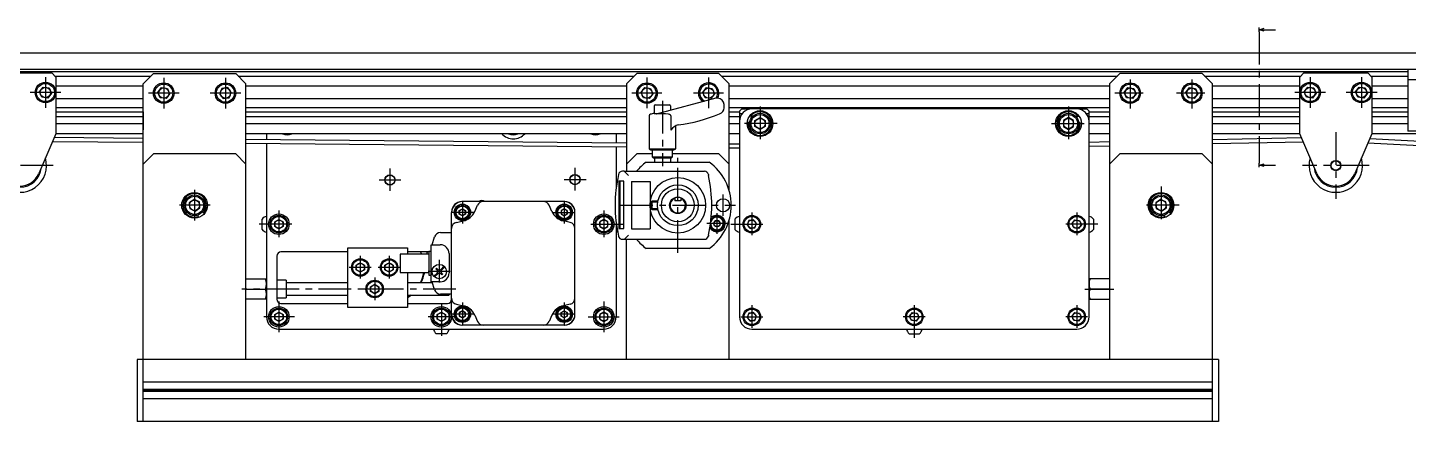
# Model space of a CAD drawing. Extents: x -5 to 1669, y -24 to 976.
# Drawn here: x 586 to 1257, y 0 to 191 of the extents above; entities that cross this region are included whole.
import ezdxf

# ---------------------------------------------------------------- set-up
doc = ezdxf.new("R2010")
doc.units = 0
doc.header["$LTSCALE"] = 0.5
doc.linetypes.add('CENTER', pattern=[50.8, 31.75, -6.35, 6.35, -6.35])
doc.layers.get('0').update_dxf_attribs({"linetype": 'CONTINUOUS'})
for name, color, linetype in [('MSM_CENTER', 1, 'CENTER'), ('MSM_CONTINUOUS', 7, 'CONTINUOUS'), ('MSM_NARROW', 5, 'CONTINUOUS')]:
    doc.layers.add(name, color=color, linetype=linetype)

# ---------------------------------------------------------------- blocks, each defined once
blk = doc.blocks.new('_OPEN30')
at = {"color": 0, "linetype": 'BYBLOCK'}
for p, q in [((-1, 0.27), (0, 0)), ((0, 0), (-1, -0.27)), ((0, 0), (-1, 0))]:
    blk.add_line(p, q, dxfattribs=at)
blk = doc.blocks.new('*U91')
at = {"layer": 'MSM_CONTINUOUS'}
blk.add_lwpolyline([(1186.99, 190.33), (1192.49, 190.33)], dxfattribs=at)
at = {"layer": 'MSM_CONTINUOUS', "xscale": 2.5, "yscale": 2.5, "zscale": 2.5, "rotation": 180}
blk.add_blockref('_OPEN30', (1184.49, 190.33), dxfattribs=at)
blk = doc.blocks.new('*U92')
at = {"layer": 'MSM_CONTINUOUS'}
blk.add_lwpolyline([(1186.99, 124.53), (1192.49, 124.53)], dxfattribs=at)
at = {"layer": 'MSM_CONTINUOUS', "xscale": 2.5, "yscale": 2.5, "zscale": 2.5, "rotation": 180}
blk.add_blockref('_OPEN30', (1184.49, 124.53), dxfattribs=at)

msp = doc.modelspace()

# ---------------------------------------------------------------- linework, layer by layer
for p, q in [((875.63, 121.5), (874.87, 121.5)), ((875.63, 121.5), (914.7, 121.5)), ((875.53, 116.67), (873.05, 116.67)), ((873.05, 116.67), (873.05, 93.67)), ((873.53, 116.67), (873.53, 93.67)), ((875.53, 93.67), (875.53, 116.67)), ((916.65, 119.93), (916.75, 119.5)), ((873.05, 93.67), (875.53, 93.67)), ((874.87, 88.5), (914.7, 88.5)), ((916.75, 90.5), (916.65, 90.07))]:
    msp.add_line(p, q)
at = {"color": 7, "linetype": 'CONTINUOUS'}
for centre, radius, start, end in [((581.78, 124.3), 13, 163.4273, 16.57269), ((1221.78, 124.3), 13, 163.4273, 16.57269), ((581.78, 124.3), 10.54, 184.72466, 355.27534), ((1221.78, 124.3), 10.54, 184.72466, 355.27534)]:
    msp.add_arc(centre, radius, start, end, dxfattribs=at)
for centre, radius, start, end in [((874.87, 119.5), 2, 90, 167.51311), ((914.7, 119.5), 2, 12.48689, 90), ((940.35, 105), 69.06, 167.51311, 192.48689), ((849.22, 105), 69.06, 347.8803, 12.1197), ((874.87, 90.5), 2, 192.48689, 270), ((914.7, 90.5), 2, 270, 347.51311)]:
    msp.add_arc(centre, radius, start, end)
at = {"layer": 'MSM_CENTER'}
for p, q in [((1184.49, 189.33), (1184.49, 125.53)), ((594.28, 167.28), (594.28, 152.4)), ((651.78, 166.98), (651.78, 152.1)), ((681.78, 166.98), (681.78, 152.1)), ((886.78, 167.15), (886.78, 152.17)), ((916.78, 167.15), (916.78, 152.17)), ((1121.78, 166.19), (1121.78, 152.1)), ((1151.78, 166.19), (1151.78, 152.1)), ((1209.28, 167.28), (1209.28, 152.4)), ((1234.28, 167.28), (1234.28, 152.4)), ((601.81, 159.8), (586.88, 159.8)), ((659.31, 159.5), (644.38, 159.5)), ((689.31, 159.5), (674.38, 159.5)), ((894.07, 159.5), (879.42, 159.5)), ((894.28, 155.8), (894.28, 124)), ((924.07, 159.5), (909.42, 159.5)), ((1128.12, 159.5), (1114.38, 159.5)), ((1158.12, 159.5), (1144.38, 159.5)), ((1216.81, 159.8), (1201.88, 159.8)), ((1241.81, 159.8), (1226.88, 159.8)), ((941.78, 152.95), (941.78, 136.45)), ((1091.78, 152.95), (1091.78, 136.45)), ((950.03, 144.7), (933.53, 144.7)), ((1083.53, 144.7), (1100.03, 144.7)), ((1221.78, 140.5), (1221.78, 108.1)), ((901.78, 81.89), (901.78, 128)), ((597.98, 124.3), (565.58, 124.3)), ((761.78, 122.95), (761.78, 111.97)), ((851.78, 123.15), (851.78, 112.17)), ((1237.98, 124.3), (1205.58, 124.3)), ((756.5, 117.3), (767.15, 117.3)), ((846.5, 117.5), (857.15, 117.5)), ((666.78, 112.48), (666.78, 97.6)), ((923.78, 99.8), (923.78, 110.2)), ((1136.78, 114.05), (1136.78, 95.95)), ((674.31, 105), (659.38, 105)), ((707.78, 102.45), (707.78, 89.47)), ((802.32, 101.55), (791.67, 101.55)), ((797.03, 107.2), (797.03, 96.22)), ((841.25, 101.55), (851.9, 101.55)), ((846.53, 107.2), (846.53, 96.22)), ((865.78, 102.45), (865.78, 89.47)), ((873.78, 105), (929.78, 105)), ((920.82, 101.13), (920.82, 91.13)), ((937.78, 101.45), (937.78, 90.47)), ((1095.78, 101.45), (1095.78, 90.47)), ((1145.66, 105), (1127.91, 105)), ((714.07, 95.8), (697.58, 95.8)), ((859.5, 95.8), (875.98, 95.8)), ((925.82, 96.13), (915.82, 96.13)), ((927.58, 95.8), (943.15, 95.8)), ((1105.98, 95.8), (1090.42, 95.8)), ((752.67, 74.8), (742.02, 74.8)), ((747.38, 80.45), (747.38, 69.47)), ((766.67, 74.8), (756.02, 74.8)), ((761.38, 80.45), (761.38, 69.47)), ((785.78, 78.45), (785.78, 67.47)), ((754.38, 69.95), (754.38, 58.97)), ((791.07, 72.8), (780.42, 72.8)), ((793.78, 64.3), (689.78, 64.3)), ((759.67, 64.3), (749.02, 64.3)), ((1099.78, 64.3), (1113.78, 64.3)), ((707.78, 58.28), (707.78, 43.4)), ((786.78, 57.45), (786.78, 40.6)), ((797.03, 57.7), (797.03, 46.72)), ((846.53, 57.7), (846.53, 46.72)), ((865.78, 58.28), (865.78, 43.4)), ((937.78, 56.45), (937.78, 45.47)), ((1016.78, 56.45), (1016.78, 40.6)), ((1095.78, 56.45), (1095.78, 45.47)), ((715.31, 50.8), (700.38, 50.8)), ((793.07, 50.8), (780.42, 50.8)), ((802.32, 52.05), (791.67, 52.05)), ((851.82, 52.05), (841.17, 52.05)), ((858.26, 50.8), (873.19, 50.8)), ((932.5, 50.8), (943.15, 50.8)), ((1022.07, 50.8), (1011.42, 50.8)), ((1101.07, 50.8), (1090.42, 50.8))]:
    msp.add_line(p, q, dxfattribs=at)
at = {"layer": 'MSM_CONTINUOUS'}
for p, q in [((1184.49, 189.33), (1184.49, 191.33)), ((393.78, 179.05), (1409.78, 179.05)), ((1411.78, 171.05), (391.78, 171.05)), ((546.78, 170), (1256.78, 170)), ((566.28, 169.3), (597.28, 169.3)), ((599.28, 167.3), (597.28, 169.3)), ((646.78, 169), (641.78, 164)), ((646.78, 169), (686.78, 169)), ((691.78, 164), (686.78, 169)), ((881.78, 169), (876.78, 164)), ((921.78, 169), (881.78, 169)), ((926.78, 164), (921.78, 169)), ((1116.78, 169), (1111.78, 164)), ((1156.78, 169), (1116.78, 169)), ((1161.78, 164), (1156.78, 169)), ((1206.28, 169.3), (1204.28, 167.3)), ((1206.28, 169.3), (1237.28, 169.3)), ((1239.28, 167.3), (1237.28, 169.3)), ((1256.78, 171.05), (1256.78, 141.05)), ((591.42, 160.18), (593.18, 162.47)), ((593.18, 162.47), (596.04, 162.09)), ((596.04, 162.09), (597.15, 159.42)), ((598.78, 167.8), (645.58, 167.8)), ((599.28, 167.3), (599.28, 139.8)), ((641.78, 162.9), (599.28, 162.9)), ((641.78, 0), (641.78, 164)), ((648.92, 159.88), (650.68, 162.17)), ((650.68, 162.17), (653.54, 161.79)), ((653.54, 161.79), (654.65, 159.12)), ((680.03, 161.79), (678.92, 159.12)), ((682.89, 162.17), (680.03, 161.79)), ((684.65, 159.88), (682.89, 162.17)), ((687.98, 167.8), (880.58, 167.8)), ((691.78, 30), (691.78, 164)), ((876.78, 162.9), (691.78, 162.9)), ((876.78, 164), (876.78, 121.5)), ((883.92, 159.88), (885.68, 162.17)), ((885.68, 162.17), (888.54, 161.79)), ((888.54, 161.79), (889.65, 159.12)), ((913.92, 159.88), (915.68, 162.17)), ((915.68, 162.17), (918.54, 161.79)), ((918.54, 161.79), (919.65, 159.12)), ((922.98, 167.8), (1115.58, 167.8)), ((926.78, 112.14), (926.78, 164)), ((1111.78, 162.9), (926.78, 162.9)), ((1111.78, 164), (1111.78, 30)), ((1118.92, 159.88), (1120.68, 162.17)), ((1120.68, 162.17), (1123.54, 161.79)), ((1123.54, 161.79), (1124.65, 159.12)), ((1148.92, 159.88), (1150.68, 162.17)), ((1150.68, 162.17), (1153.54, 161.79)), ((1153.54, 161.79), (1154.65, 159.12)), ((1157.98, 167.8), (1204.78, 167.8)), ((1161.78, 0), (1161.78, 164)), ((1204.28, 162.9), (1161.78, 162.9)), ((1204.28, 139.8), (1204.28, 167.3)), ((1206.42, 160.18), (1208.18, 162.47)), ((1208.18, 162.47), (1211.04, 162.09)), ((1211.04, 162.09), (1212.15, 159.42)), ((1231.42, 160.18), (1233.18, 162.47)), ((1233.18, 162.47), (1236.04, 162.09)), ((1236.04, 162.09), (1237.15, 159.42)), ((1238.78, 167.8), (1256.78, 167.8)), ((1239.28, 167.3), (1239.28, 139.8)), ((1256.78, 162.9), (1239.28, 162.9)), ((1256.78, 166.05), (1286.78, 166.05)), ((592.53, 157.51), (591.42, 160.18)), ((595.39, 157.13), (592.53, 157.51)), ((597.15, 159.42), (595.39, 157.13)), ((641.78, 156.7), (599.28, 156.7)), ((650.03, 157.21), (648.92, 159.88)), ((652.89, 156.83), (650.03, 157.21)), ((654.65, 159.12), (652.89, 156.83)), ((678.92, 159.12), (680.68, 156.83)), ((680.68, 156.83), (683.54, 157.21)), ((683.54, 157.21), (684.65, 159.88)), ((876.78, 156.7), (691.78, 156.7)), ((885.03, 157.21), (883.92, 159.88)), ((887.89, 156.83), (885.03, 157.21)), ((889.65, 159.12), (887.89, 156.83)), ((920.22, 157), (891.23, 149.23)), ((915.03, 157.21), (913.92, 159.88)), ((917.89, 156.83), (915.03, 157.21)), ((919.65, 159.12), (917.89, 156.83)), ((921.28, 157), (920.22, 157)), ((1111.78, 156.7), (926.78, 156.7)), ((1120.03, 157.21), (1118.92, 159.88)), ((1122.89, 156.83), (1120.03, 157.21)), ((1124.65, 159.12), (1122.89, 156.83)), ((1150.03, 157.21), (1148.92, 159.88)), ((1152.89, 156.83), (1150.03, 157.21)), ((1154.65, 159.12), (1152.89, 156.83)), ((1204.28, 156.7), (1161.78, 156.7)), ((1207.53, 157.51), (1206.42, 160.18)), ((1210.39, 157.13), (1207.53, 157.51)), ((1212.15, 159.42), (1210.39, 157.13)), ((1232.53, 157.51), (1231.42, 160.18)), ((1235.39, 157.13), (1232.53, 157.51)), ((1237.15, 159.42), (1235.39, 157.13)), ((1256.78, 156.7), (1239.28, 156.7)), ((641.78, 152.4), (599.28, 152.4)), ((641.78, 150.2), (599.28, 150.2)), ((641.78, 148.05), (599.28, 148.05)), ((641.78, 150.48), (641.78, 141.62)), ((876.78, 152.4), (691.78, 152.4)), ((876.78, 150.2), (691.78, 150.2)), ((876.78, 148.05), (691.78, 148.05)), ((887.78, 148.4), (887.78, 132.5)), ((890.28, 153.3), (890.28, 149.63)), ((890.28, 149.63), (892.71, 149.63)), ((890.78, 153.8), (897.78, 153.8)), ((891.23, 149.23), (891.25, 149.24)), ((898.28, 153.3), (898.28, 151.12)), ((898.44, 148.4), (898.44, 141.49)), ((924.28, 152.4), (924.28, 154)), ((1111.78, 152.4), (926.78, 152.4)), ((931.78, 150.2), (926.78, 150.2)), ((931.78, 148.05), (926.78, 148.05)), ((932.78, 151.7), (931.78, 150.7)), ((931.78, 150.7), (931.78, 50.8)), ((933.02, 149.45), (931.78, 149.45)), ((936.69, 151.7), (932.78, 151.7)), ((937.14, 148.09), (937.87, 147.81)), ((1095.78, 151.8), (937.78, 151.8)), ((1096.43, 148.09), (1095.7, 147.81)), ((1100.78, 151.7), (1096.88, 151.7)), ((1101.78, 149.45), (1100.55, 149.45)), ((1101.78, 150.7), (1100.78, 151.7)), ((1101.78, 50.8), (1101.78, 150.7)), ((1111.78, 150.2), (1101.78, 150.2)), ((1111.78, 148.05), (1101.78, 148.05)), ((1204.28, 152.4), (1161.78, 152.4)), ((1204.28, 150.2), (1161.78, 150.2)), ((1204.28, 148.05), (1161.78, 148.05)), ((1256.78, 152.4), (1239.28, 152.4)), ((1256.78, 150.2), (1239.28, 150.2)), ((1256.78, 148.05), (1239.28, 148.05)), ((641.78, 144.55), (599.28, 144.55)), ((876.78, 144.55), (691.78, 144.55)), ((900.78, 132.5), (900.78, 143.64)), ((931.78, 144.55), (926.78, 144.55)), ((936.8, 145.14), (936.08, 145.42)), ((939.28, 146.14), (941.78, 147.59)), ((939.28, 143.26), (939.28, 146.14)), ((941.78, 141.81), (939.28, 143.26)), ((941.78, 147.59), (944.28, 146.14)), ((944.28, 143.26), (941.78, 141.81)), ((944.28, 146.14), (944.28, 143.26)), ((1091.78, 147.59), (1089.28, 146.14)), ((1089.28, 146.14), (1089.28, 143.26)), ((1089.28, 143.26), (1091.78, 141.81)), ((1094.28, 146.14), (1091.78, 147.59)), ((1091.78, 141.81), (1094.28, 143.26)), ((1094.28, 143.26), (1094.28, 146.14)), ((1096.77, 145.14), (1097.49, 145.42)), ((1111.78, 144.55), (1101.78, 144.55)), ((1204.28, 144.55), (1161.78, 144.55)), ((1256.78, 144.55), (1239.28, 144.55)), ((1286.78, 141.05), (1256.78, 141.05)), ((599.28, 139.8), (590.98, 120.37)), ((641.78, 135.45), (597.61, 135.87)), ((598.54, 138.07), (641.78, 137.65)), ((641.78, 139.8), (599.28, 139.8)), ((876.78, 139.8), (691.78, 139.8)), ((691.78, 137.18), (876.78, 135.42)), ((876.78, 133.22), (691.78, 134.98)), ((701.78, 139.8), (701.78, 137.08)), ((701.78, 134.88), (701.78, 50.8)), ((871.78, 139.8), (871.78, 135.46)), ((931.78, 139.8), (926.78, 139.8)), ((926.78, 134.94), (931.78, 134.89)), ((1111.78, 139.8), (1101.78, 139.8)), ((1101.78, 135.75), (1111.78, 135.95)), ((1204.28, 139.8), (1161.78, 139.8)), ((1161.78, 136.99), (1205.1, 137.88)), ((1206.04, 135.7), (1161.78, 134.79)), ((1212.59, 120.37), (1204.28, 139.8)), ((1239.28, 139.8), (1230.98, 120.37)), ((1371.58, 128.38), (1237.34, 135.24)), ((1238.26, 137.4), (1368.46, 130.74)), ((1361.78, 139.8), (1239.28, 139.8)), ((646.78, 130), (641.78, 125)), ((686.78, 130), (646.78, 130)), ((691.78, 125), (686.78, 130)), ((871.78, 133.26), (871.78, 113.3)), ((881.78, 130), (876.78, 125)), ((889.28, 130), (881.78, 130)), ((887.78, 132.5), (888.65, 132)), ((887.78, 132.5), (900.78, 132.5)), ((888.65, 132), (899.92, 132)), ((889.28, 132), (889.28, 128.5)), ((889.28, 128.5), (889.78, 128)), ((889.28, 128.5), (899.28, 128.5)), ((889.78, 128), (898.78, 128)), ((890.4, 128), (890.4, 126)), ((898.4, 126), (898.4, 128)), ((898.78, 128), (899.28, 128.5)), ((899.28, 128.5), (899.28, 132)), ((921.78, 130), (899.28, 130)), ((899.92, 132), (900.78, 132.5)), ((926.78, 125), (921.78, 130)), ((931.78, 132.69), (926.78, 132.74)), ((1111.78, 133.75), (1101.78, 133.54)), ((1116.78, 130), (1111.78, 125)), ((1156.78, 130), (1116.78, 130)), ((1161.78, 125), (1156.78, 130)), ((875.84, 121.4), (877.74, 119.5)), ((886.45, 126), (917.11, 126)), ((1184.49, 123.53), (1184.49, 125.53)), ((879.28, 116.5), (888.28, 116.5)), ((879.28, 116.5), (879.28, 93.5)), ((888.28, 116.5), (888.28, 93.5)), ((666.57, 107.88), (664.18, 106.25)), ((669.17, 106.63), (666.57, 107.88)), ((900.28, 108.71), (900.28, 107.2)), ((903.28, 108.71), (903.28, 107.2)), ((1136.57, 107.88), (1134.18, 106.25)), ((1139.17, 106.63), (1136.57, 107.88)), ((664.18, 106.25), (664.4, 103.37)), ((664.4, 103.37), (667, 102.12)), ((667, 102.12), (669.39, 103.75)), ((669.39, 103.75), (669.17, 106.63)), ((670.67, 101.86), (671.11, 101.21)), ((791.79, 101.8), (791.78, 101.8)), ((791.78, 52.1), (791.78, 101.5)), ((795.53, 102.42), (797.03, 103.28)), ((795.53, 100.68), (795.53, 102.42)), ((846.53, 106.8), (796.78, 106.8)), ((796.78, 106.8), (796.78, 106.79)), ((797.03, 103.28), (798.53, 102.42)), ((798.53, 102.42), (798.53, 100.68)), ((803, 101.96), (804.35, 105.02)), ((840.57, 101.96), (839.22, 105.02)), ((846.53, 103.28), (845.03, 102.42)), ((845.03, 102.42), (845.03, 100.68)), ((848.03, 102.42), (846.53, 103.28)), ((846.78, 106.8), (846.78, 106.79)), ((848.03, 100.68), (848.03, 102.42)), ((851.78, 101.8), (851.78, 101.8)), ((851.78, 52.1), (851.78, 101.5)), ((888.78, 106.62), (889.16, 107)), ((888.78, 103.38), (888.78, 106.62)), ((889.16, 103), (888.78, 103.38)), ((892.09, 107), (889.16, 107)), ((889.16, 107), (889.16, 103)), ((889.16, 103), (892.09, 103)), ((903.28, 107.2), (900.28, 107.2)), ((1134.18, 106.25), (1134.4, 103.37)), ((1134.4, 103.37), (1137, 102.12)), ((1137, 102.12), (1139.39, 103.75)), ((1139.39, 103.75), (1139.17, 106.63)), ((1140.67, 101.86), (1141.11, 101.21)), ((668.74, 99.59), (668.3, 100.23)), ((699.58, 93.28), (699.58, 98.32)), ((705.78, 96.95), (707.78, 98.11)), ((705.78, 94.65), (705.78, 96.95)), ((707.78, 93.49), (705.78, 94.65)), ((707.78, 98.11), (709.78, 96.95)), ((709.78, 94.65), (707.78, 93.49)), ((709.78, 96.95), (709.78, 94.65)), ((794.13, 96.67), (797.42, 97.4)), ((797.03, 99.82), (795.53, 100.68)), ((798.53, 100.68), (797.03, 99.82)), ((845.03, 100.68), (846.53, 99.82)), ((849.44, 96.67), (846.15, 97.4)), ((846.53, 99.82), (848.03, 100.68)), ((865.78, 98.11), (863.78, 96.95)), ((863.78, 96.95), (863.78, 94.65)), ((863.78, 94.65), (865.78, 93.49)), ((867.78, 96.95), (865.78, 98.11)), ((865.78, 93.49), (867.78, 94.65)), ((867.78, 94.65), (867.78, 96.95)), ((871.78, 96.7), (871.78, 50.8)), ((919.09, 96.13), (919.95, 97.63)), ((919.95, 94.63), (919.09, 96.13)), ((919.95, 97.63), (921.68, 97.63)), ((921.68, 94.63), (919.95, 94.63)), ((921.68, 97.63), (922.55, 96.13)), ((922.55, 96.13), (921.68, 94.63)), ((926.78, 30), (926.78, 97.86)), ((929.58, 98.32), (929.58, 93.28)), ((936.38, 97.63), (935.49, 95.5)), ((935.49, 95.5), (936.9, 93.67)), ((938.67, 97.93), (936.38, 97.63)), ((940.07, 96.1), (938.67, 97.93)), ((939.19, 93.97), (940.07, 96.1)), ((1093.49, 96.1), (1094.9, 97.93)), ((1094.38, 93.97), (1093.49, 96.1)), ((1094.9, 97.93), (1097.19, 97.63)), ((1098.07, 95.5), (1096.67, 93.67)), ((1097.19, 97.63), (1098.07, 95.5)), ((1103.98, 98.32), (1103.98, 93.28)), ((1138.74, 99.59), (1138.3, 100.23)), ((782.38, 85.8), (783.48, 89.63)), ((786.37, 91.8), (791.78, 91.8)), ((875.84, 88.6), (877.74, 90.5)), ((876.78, 30), (876.78, 88.5)), ((879.28, 93.5), (888.28, 93.5)), ((936.9, 93.67), (939.19, 93.97)), ((1096.67, 93.67), (1094.38, 93.97)), ((741.38, 82.3), (708.78, 82.3)), ((741.38, 84.3), (770.38, 84.3)), ((741.38, 55.3), (741.38, 84.3)), ((780.78, 81.3), (766.78, 81.3)), ((766.78, 81.3), (766.78, 72.3)), ((770.38, 84.3), (770.38, 81.3)), ((780.78, 82.3), (770.38, 82.3)), ((776.64, 82.3), (777.09, 81.3)), ((779.68, 81.3), (780.04, 82.3)), ((781.78, 82.6), (780.78, 82.6)), ((780.78, 82.6), (780.78, 71)), ((781.78, 67.8), (781.78, 85.8)), ((781.78, 85.8), (786.28, 85.8)), ((790.58, 81.5), (790.58, 72.1)), ((917.11, 84), (886.45, 84)), ((706.78, 80.3), (706.78, 59.3)), ((745.38, 75.95), (747.38, 77.11)), ((745.38, 73.65), (745.38, 75.95)), ((747.38, 77.11), (749.38, 75.95)), ((749.38, 75.95), (749.38, 73.65)), ((759.38, 75.95), (761.38, 77.11)), ((759.38, 73.65), (759.38, 75.95)), ((761.38, 77.11), (763.38, 75.95)), ((763.38, 75.95), (763.38, 73.65)), ((784.12, 74.11), (784.48, 74.46)), ((784.72, 73.51), (784.12, 74.11)), ((784.48, 74.46), (785.08, 73.86)), ((786.49, 73.86), (788.05, 75.42)), ((786.85, 73.51), (788.41, 75.07)), ((691.78, 69.3), (701.78, 69.3)), ((711.38, 68.55), (706.78, 68.55)), ((711.38, 68.55), (711.38, 60.05)), ((741.38, 67.3), (711.38, 67.3)), ((747.38, 72.49), (745.38, 73.65)), ((749.38, 73.65), (747.38, 72.49)), ((761.38, 72.49), (759.38, 73.65)), ((763.38, 73.65), (761.38, 72.49)), ((766.78, 72.3), (780.78, 72.3)), ((770.55, 72.3), (770.38, 71.76)), ((770.38, 72.3), (770.38, 55.3)), ((782.53, 67.3), (770.38, 67.3)), ((780.78, 71), (781.78, 71)), ((786.28, 67.8), (781.78, 67.8)), ((783.48, 63.97), (782.38, 67.8)), ((783.16, 70.53), (784.72, 72.09)), ((783.52, 70.18), (785.08, 71.74)), ((787.09, 71.14), (786.49, 71.74)), ((786.85, 72.09), (787.45, 71.49)), ((787.45, 71.49), (787.09, 71.14)), ((1111.78, 69.3), (1101.78, 69.3)), ((691.78, 64.3), (701.34, 64.3)), ((711.38, 61.3), (741.38, 61.3)), ((752.38, 65.45), (754.38, 66.61)), ((752.38, 63.15), (752.38, 65.45)), ((754.38, 61.99), (752.38, 63.15)), ((754.38, 66.61), (756.38, 65.45)), ((756.38, 63.15), (754.38, 61.99)), ((756.38, 65.45), (756.38, 63.15)), ((770.38, 61.3), (790.38, 61.3)), ((771.72, 61.3), (770.38, 60.38)), ((770.38, 60.14), (772.04, 61.3)), ((791.78, 61.8), (786.37, 61.8)), ((790.38, 61.3), (790.88, 61.8)), ((790.38, 61.8), (790.38, 61.3)), ((1111.78, 64.3), (1102.23, 64.3)), ((701.78, 59.3), (691.78, 59.3)), ((706.78, 60.05), (711.38, 60.05)), ((708.78, 57.3), (741.38, 57.3)), ((770.38, 55.3), (741.38, 55.3)), ((770.38, 57.3), (789.78, 57.3)), ((794.13, 56.93), (797.42, 56.2)), ((797.03, 53.78), (795.53, 52.92)), ((798.53, 52.92), (797.03, 53.78)), ((845.03, 52.92), (846.53, 53.78)), ((849.44, 56.93), (846.15, 56.2)), ((846.53, 53.78), (848.03, 52.92)), ((1101.78, 59.3), (1111.78, 59.3)), ((705.78, 51.95), (707.78, 53.11)), ((705.78, 49.65), (705.78, 51.95)), ((707.78, 48.49), (705.78, 49.65)), ((707.78, 53.11), (709.78, 51.95)), ((709.78, 49.65), (707.78, 48.49)), ((709.78, 51.95), (709.78, 49.65)), ((784.78, 51.95), (786.78, 53.11)), ((784.78, 49.65), (784.78, 51.95)), ((786.78, 48.49), (784.78, 49.65)), ((786.78, 53.11), (788.78, 51.95)), ((788.78, 49.65), (786.78, 48.49)), ((788.78, 51.95), (788.78, 49.65)), ((791.78, 51.8), (791.79, 51.8)), ((791.79, 51.8), (791.78, 51.8)), ((795.53, 52.92), (795.53, 51.18)), ((795.53, 51.18), (797.03, 50.32)), ((797.03, 50.32), (798.53, 51.18)), ((798.53, 51.18), (798.53, 52.92)), ((803, 51.64), (804.35, 48.58)), ((840.57, 51.64), (839.22, 48.58)), ((845.03, 51.18), (845.03, 52.92)), ((846.53, 50.32), (845.03, 51.18)), ((848.03, 51.18), (846.53, 50.32)), ((848.03, 52.92), (848.03, 51.18)), ((851.78, 51.8), (851.78, 51.8)), ((865.78, 53.11), (863.78, 51.95)), ((863.78, 51.95), (863.78, 49.65)), ((863.78, 49.65), (865.78, 48.49)), ((867.78, 51.95), (865.78, 53.11)), ((865.78, 48.49), (867.78, 49.65)), ((867.78, 49.65), (867.78, 51.95)), ((936.38, 52.63), (935.49, 50.5)), ((935.49, 50.5), (936.9, 48.67)), ((938.67, 52.93), (936.38, 52.63)), ((936.9, 48.67), (939.19, 48.97)), ((940.07, 51.1), (938.67, 52.93)), ((939.19, 48.97), (940.07, 51.1)), ((1014.49, 51.1), (1015.9, 52.93)), ((1015.38, 48.97), (1014.49, 51.1)), ((1017.67, 48.67), (1015.38, 48.97)), ((1015.9, 52.93), (1018.19, 52.63)), ((1019.07, 50.5), (1017.67, 48.67)), ((1018.19, 52.63), (1019.07, 50.5)), ((1093.49, 51.1), (1094.9, 52.93)), ((1094.38, 48.97), (1093.49, 51.1)), ((1096.67, 48.67), (1094.38, 48.97)), ((1094.9, 52.93), (1097.19, 52.63)), ((1098.07, 50.5), (1096.67, 48.67)), ((1097.19, 52.63), (1098.07, 50.5)), ((707.78, 44.8), (865.78, 44.8)), ((789.31, 42.6), (784.26, 42.6)), ((796.78, 46.81), (796.78, 46.8)), ((796.78, 46.8), (796.78, 46.81)), ((846.48, 46.8), (797.08, 46.8)), ((846.78, 46.8), (846.78, 46.81)), ((937.78, 44.8), (1095.78, 44.8)), ((1014.26, 42.6), (1019.31, 42.6)), ((1164.78, 30), (638.78, 30)), ((638.78, 30), (638.78, 1.3)), ((641.78, 30), (641.78, 30.3)), ((1164.78, 30), (1164.78, 0)), ((1161.78, 19), (641.78, 19)), ((1161.78, 15.52), (641.78, 15.52)), ((1161.78, 15), (641.78, 15)), ((1161.78, 14.48), (641.78, 14.48)), ((1161.78, 11), (641.78, 11)), ((638.78, 1.3), (638.78, 0)), ((1164.78, 0), (638.78, 0))]:
    msp.add_line(p, q, dxfattribs=at)
for centre, radius in [((594.28, 159.8), 5), ((594.28, 159.8), 4.4), ((594.25, 159.8), 2.53), ((651.78, 159.5), 5), ((651.78, 159.5), 4.4), ((651.78, 159.54), 2.49), ((681.78, 159.5), 5), ((681.78, 159.5), 4.4), ((681.78, 159.54), 2.49), ((886.78, 159.5), 5), ((886.78, 159.5), 4.4), ((886.75, 159.5), 2.53), ((916.78, 159.5), 2.5), ((1121.78, 159.5), 5), ((1121.78, 159.5), 4.4), ((1121.78, 159.5), 2.5), ((1151.78, 159.5), 5), ((1151.78, 159.5), 4.4), ((1151.78, 159.5), 2.5), ((1209.28, 159.8), 5), ((1209.28, 159.8), 4.4), ((1209.25, 159.8), 2.53), ((1234.28, 159.8), 5), ((1234.28, 159.8), 4.4), ((1234.25, 159.8), 2.53), ((941.78, 144.7), 6.25), ((941.78, 144.7), 5), ((941.78, 144.7), 4.4), ((1091.78, 144.7), 6.25), ((1091.78, 144.7), 5), ((1091.78, 144.7), 4.4), ((941.78, 144.7), 2.5), ((1091.78, 144.7), 2.5), ((1221.78, 124.3), 2.5), ((1221.78, 124.3), 2.3), ((761.78, 117.3), 2.5), ((761.78, 117.3), 2.39), ((851.78, 117.5), 2.5), ((851.78, 117.5), 2.39), ((901.78, 105), 13.5), ((901.78, 105), 9.9), ((666.78, 105), 6.25), ((666.78, 105), 5), ((666.78, 105), 4.4), ((666.78, 105), 2.5), ((901.78, 105), 8), ((901.78, 105), 4), ((923.78, 105), 3.2), ((1136.78, 105), 6.25), ((1136.78, 105), 5), ((1136.78, 105), 4.4), ((1136.78, 105), 2.5), ((707.78, 95.8), 5), ((797.03, 101.55), 4), ((797.03, 101.55), 3.5), ((797.03, 101.55), 3.1), ((797.03, 101.55), 1.5), ((846.53, 101.55), 4), ((846.53, 101.55), 3.5), ((846.53, 101.55), 3.1), ((846.53, 101.55), 1.5), ((865.78, 95.8), 5), ((707.78, 95.8), 4.25), ((707.78, 95.8), 3.76), ((707.78, 95.8), 2), ((865.78, 95.8), 4.25), ((865.78, 95.8), 3.76), ((865.78, 95.8), 2), ((920.82, 96.13), 1.5), ((937.78, 95.8), 4.25), ((937.78, 95.8), 3.76), ((937.78, 95.8), 2), ((1095.78, 95.8), 4.25), ((1095.78, 95.8), 3.76), ((1095.78, 95.8), 2), ((747.38, 74.8), 4.25), ((747.38, 74.8), 3.76), ((747.35, 74.8), 2.02), ((761.38, 74.8), 4.25), ((761.38, 74.8), 3.76), ((761.38, 74.8), 2), ((785.78, 72.8), 3.5), ((754.38, 64.3), 4.25), ((754.38, 64.3), 3.76), ((754.35, 64.3), 2.02), ((707.78, 50.8), 5), ((707.78, 50.8), 4.25), ((707.78, 50.8), 3.76), ((786.78, 50.8), 5), ((786.78, 50.8), 4.25), ((786.78, 50.8), 3.76), ((797.03, 52.05), 4), ((797.03, 52.05), 3.5), ((797.03, 52.05), 3.1), ((846.53, 52.05), 4), ((846.53, 52.05), 3.5), ((846.53, 52.05), 3.1), ((865.78, 50.8), 5), ((865.78, 50.8), 4.25), ((865.78, 50.8), 3.76), ((937.78, 50.8), 4.25), ((937.78, 50.8), 3.76), ((1016.78, 50.8), 4.25), ((1016.78, 50.8), 3.76), ((1095.78, 50.8), 4.25), ((1095.78, 50.8), 3.76), ((707.78, 50.8), 2), ((786.78, 50.8), 2), ((797.03, 52.05), 1.5), ((846.53, 52.05), 1.5), ((865.78, 50.8), 2), ((937.78, 50.8), 2), ((1016.78, 50.8), 2), ((1095.78, 50.8), 2)]:
    msp.add_circle(centre, radius, dxfattribs=at)
for centre, radius, start, end in [((916.78, 159.5), 5, 330, 236.35062), ((916.78, 159.5), 4.4, 325.37646, 243.6559), ((921.28, 154), 3, 360, 90), ((888.65, 148.4), 0.867, 104.33751, 180), ((894.28, 126.36), 23.62, 99.75185, 104.33751), ((890.78, 153.3), 0.5, 90, 180), ((894.28, 126.36), 23.08, 82.44901, 97.55099), ((897.21, 147.69), 1.55, 49.332, 85.90878), ((897.78, 153.3), 0.5, 0, 90), ((897.79, 148.38), 0.65, 1.60036, 48.43343), ((894.65, 211.65), 67.92, 276.1974, 293.8026), ((921.28, 152.4), 3, 285, 0), ((937.78, 145.8), 6, 90, 180), ((941.78, 144.7), 5.75, 172.77234, 143.81732), ((1091.78, 144.7), 5.75, 36.18268, 7.22766), ((1095.78, 145.8), 6, 0, 90), ((903.53, 138.33), 6, 105, 148.15168), ((711.78, 144.8), 5.5, 245.38002, 294.61998), ((821.78, 144.8), 7.5, 221.81031, 318.18968), ((821.78, 144.8), 5.5, 245.38002, 293.74421), ((861.78, 144.8), 5.5, 245.38002, 294.61998), ((875.61, 121.2), 0.298, 41.98309, 85.86783), ((901.78, 105), 26, 126.12893, 140.60854), ((901.78, 105), 26, 306.12893, 53.87107), ((581.78, 124.3), 10, 203.14245, 336.85755), ((1221.78, 124.3), 10, 203.14245, 336.85755), ((666.78, 105), 5.75, 318.80415, 289.84912), ((901.78, 105), 3.73, 113.68986, 66.31014), ((1136.78, 105), 5.75, 318.80415, 289.84912), ((797.08, 101.5), 5.3, 90, 180), ((796.78, 101.8), 5, 90, 180), ((795.68, 105.21), 8, 282.55649, 336.05045), ((807.09, 103.8), 3, 90, 156.05045), ((806.44, 104.8), 2.5, 53.1301, 126.8699), ((806.44, 104.8), 2.39, 56.9345, 123.0655), ((836.47, 103.8), 3, 23.94955, 90), ((847.88, 105.21), 8, 203.94955, 257.44351), ((846.48, 101.5), 5.3, 360, 90), ((846.78, 101.8), 5, 360, 90), ((702.48, 95.86), 3.8, 100.54763, 139.64085), ((794.78, 93.74), 3, 102.55649, 180), ((848.78, 93.74), 3, 360, 77.44351), ((920.82, 96.13), 4, 211.54542, 134.32179), ((920.82, 96.13), 3.5, 200.60896, 145.25825), ((920.82, 96.13), 3.1, 179.23341, 166.6338), ((932.48, 95.86), 3.8, 100.54763, 139.64085), ((1101.09, 95.86), 3.8, 40.35915, 79.45237), ((702.48, 95.74), 3.8, 220.35915, 259.45237), ((786.37, 88.8), 3, 90, 164), ((871.09, 95.74), 3.8, 280.54763, 291.49087), ((901.78, 105), 26, 219.39146, 233.87107), ((932.48, 95.74), 3.8, 220.35915, 259.45237), ((1101.09, 95.74), 3.8, 280.54763, 319.64085), ((708.78, 80.3), 2, 90, 180), ((786.28, 81.5), 4.3, 0, 90), ((785.78, 72.8), 3.46, 40.8624, 49.1376), ((694.56, 66.8), 7.22, 339.74384, 20.25616), ((761.38, 74.8), 17, 333.82103, 351.54348), ((730.24, 87.92), 50.98, 336.14168, 342.1573), ((785.78, 72.8), 3.46, 220.8624, 229.1376), ((784.02, 72.8), 1, 315, 45), ((785.78, 74.57), 1, 225, 315), ((785.78, 71.03), 1, 45, 135), ((786.28, 72.1), 4.3, 270, 360), ((787.55, 72.8), 1, 135, 225), ((1109.01, 66.8), 7.22, 159.74384, 200.25616), ((694.56, 61.8), 7.22, 339.74384, 20.25616), ((786.37, 64.8), 3, 196, 270), ((1109.01, 61.8), 7.22, 159.74384, 200.25616), ((708.78, 59.3), 2, 180, 270), ((789.78, 59.3), 2, 270, 0), ((794.78, 59.86), 3, 180, 257.44351), ((795.68, 48.39), 8, 23.94955, 77.44351), ((847.88, 48.39), 8, 102.55649, 156.05045), ((848.78, 59.86), 3, 282.55649, 0), ((707.78, 50.8), 6, 180, 270), ((797.08, 52.1), 5.3, 180, 270), ((796.78, 51.8), 5, 180, 270), ((807.09, 49.8), 3, 203.94955, 270), ((836.47, 49.8), 3, 270, 336.05045), ((846.48, 52.1), 5.3, 270, 0), ((846.78, 51.8), 5, 270, 0), ((865.78, 50.8), 6, 270, 0), ((937.78, 50.8), 6, 180, 270), ((1095.78, 50.8), 6, 270, 0), ((786.72, 45.5), 3.8, 190.54763, 229.64085), ((786.85, 45.5), 3.8, 310.35915, 349.45237), ((1016.72, 45.5), 3.8, 190.54763, 229.64085), ((1016.85, 45.5), 3.8, 310.35915, 349.45237)]:
    msp.add_arc(centre, radius, start, end, dxfattribs=at)
at = {"layer": 'MSM_NARROW'}
for p, q in [((888.78, 106.62), (892.02, 106.62)), ((888.78, 103.38), (892.02, 103.38))]:
    msp.add_line(p, q, dxfattribs=at)

# ---------------------------------------------------------------- block references
at = {"layer": 'MSM_CONTINUOUS'}
for name in ['*U91', '*U92']:
    msp.add_blockref(name, (0, 0), dxfattribs=at)

doc.saveas('drawing.dxf')
